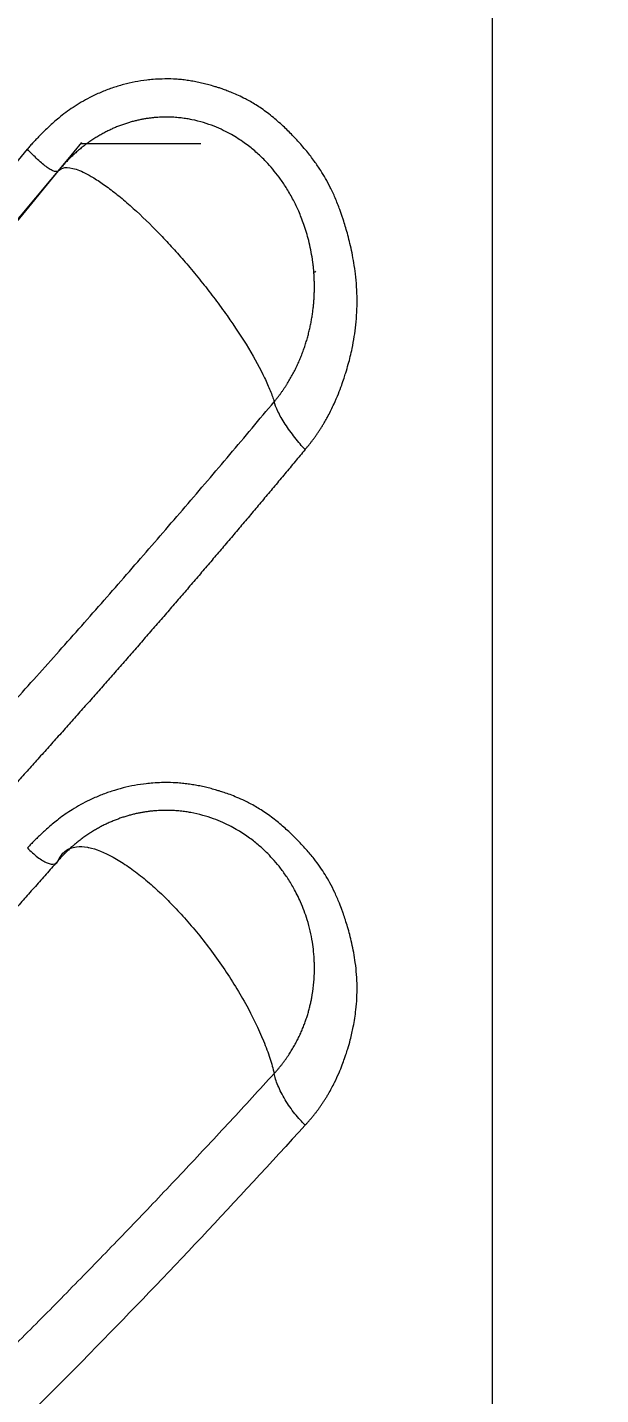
# Model space of a CAD drawing. Extents: x 19821 to 22981, y -91 to 2224.
# Drawn here: x 20847.77 to 20850.64, y 1958.71 to 1965.55 of the extents above; entities that cross this region are included whole.
import ezdxf

# ---------------------------------------------------------------- set-up
doc = ezdxf.new("R2010")
doc.units = 0
doc.header["$LTSCALE"] = 10
doc.header["$MEASUREMENT"] = 0
doc.header["$PDMODE"] = 3
doc.header["$PDSIZE"] = -10
doc.layers.get('0').update_dxf_attribs({"linetype": 'CONTINUOUS'})
doc.layers.get('DEFPOINTS').update_dxf_attribs({"linetype": 'CONTINUOUS'})
doc.layers.add('1', color=7, linetype='CONTINUOUS')
doc.styles.add('Daelim Dimension', font='NanumGothic.ttf')
doc.dimstyles.new('DEFAULT', dxfattribs={"dimscale": 2, "dimtxt": 2, "dimasz": 2, "dimexe": 0, "dimexo": 2, "dimgap": 1, "dimtad": 1, "dimdec": 1, "dimzin": 9, "dimdsep": 46, "dimtxsty": 'Daelim Dimension', "dimcen": 0.5, "dimclrd": 5, "dimclre": 5, "dimclrt": 256, "dimadec": 1, "dimazin": 0, "dimtfac": 1, "dimtdec": 1, "dimtix": 1, "dimtmove": 0, "dimatfit": 3, "dimfxl": 1, "dimtolj": 1, "dimtzin": 1, "dimlwd": 9, "dimlwe": 9, "dimarcsym": 0})

# ---------------------------------------------------------------- blocks, each defined once
blk = doc.blocks.new('*D25')
at = {"color": 5, "lineweight": 9, "ltscale": 0.5, "transparency": 16777216}
for p, q in [((20801.841, 2058.1708), (21052.1877, 2058.1708)), ((21050.1877, 1508.729), (21050.1877, 2050.1708)), ((20694.341, 1500.729), (21052.1877, 1500.729))]:
    blk.add_line(p, q, dxfattribs=at)
at = {"color": 5, "ltscale": 0.5, "transparency": 16777216}
for points in [[(21048.8544, 2050.1708), (21051.5211, 2050.1708), (21050.1877, 2058.1708)], [(21048.8544, 1508.729), (21051.5211, 1508.729), (21050.1877, 1500.729)]]:
    blk.add_solid(points, dxfattribs=at)
at = {"layer": 'DEFPOINTS', "color": 0, "ltscale": 0.5, "transparency": 16777216}
for p in [(20797.841, 2058.1708), (21050.1877, 2058.1708), (20690.341, 1500.729)]:
    blk.add_point(p, dxfattribs=at)
at = {"color": 7, "ltscale": 0.5, "transparency": 16777216, "insert": (21037.4152, 1779.4499), "char_height": 20, "attachment_point": 5, "rotation": 90, "style": 'Daelim Dimension'}
blk.add_mtext('\\A1;557', dxfattribs=at)
blk = doc.blocks.new('*D26')
at = {"color": 5, "lineweight": 9, "ltscale": 0.5, "transparency": 16777216}
for p, q in [((20801.841, 2058.1708), (20957.7165, 2058.1708)), ((20955.7165, 2050.1708), (20955.7165, 1636.2213)), ((20694.3411, 1628.2213), (20957.7165, 1628.2213))]:
    blk.add_line(p, q, dxfattribs=at)
at = {"color": 5, "ltscale": 0.5, "transparency": 16777216}
for points in [[(20954.3832, 2050.1708), (20957.0499, 2050.1708), (20955.7165, 2058.1708)], [(20954.3832, 1636.2213), (20957.0499, 1636.2213), (20955.7165, 1628.2213)]]:
    blk.add_solid(points, dxfattribs=at)
at = {"layer": 'DEFPOINTS', "color": 0, "ltscale": 0.5, "transparency": 16777216}
for p in [(20797.841, 2058.1708), (20690.3411, 1628.2213), (20955.7165, 1628.2213)]:
    blk.add_point(p, dxfattribs=at)
at = {"color": 7, "ltscale": 0.5, "transparency": 16777216, "insert": (20942.8152, 1843.196), "char_height": 20, "attachment_point": 5, "rotation": 90, "style": 'Daelim Dimension'}
blk.add_mtext('\\A1;430', dxfattribs=at)

msp = doc.modelspace()

# ---------------------------------------------------------------- linework, layer by layer
at = {"layer": '1', "color": 7, "linetype": 'Continuous', "lineweight": 18}
msp.add_line((20848.0382, 1964.9708), (20848.641, 1964.9708), dxfattribs=at)
at = {"layer": '1', "color": 7, "linetype": 'Continuous', "lineweight": 13}
msp.add_rational_spline([(20850.0975, 1965.8082), (20850.0975, 1956.1146), (20850.0975, 1949.9727), (20850.0975, 1949.9708)], [1, 0.859523064796, 0.859501768787, 0.999936111975], degree=3, dxfattribs=at)
at = {"layer": '1', "color": 7, "linetype": 'Continuous', "lineweight": 18}
for points, knots in [([(20849.1622, 1963.4403), (20849.1651, 1963.4436), (20849.1711, 1963.4505), (20849.1799, 1963.4611), (20849.1888, 1963.4722), (20849.1977, 1963.4838), (20849.2067, 1963.4958), (20849.2157, 1963.5083), (20849.2247, 1963.5213), (20849.2337, 1963.5348), (20849.2427, 1963.5488), (20849.2516, 1963.5633), (20849.2605, 1963.5783), (20849.2693, 1963.5939), (20849.2854, 1963.6235), (20849.3059, 1963.665), (20849.3279, 1963.7161), (20849.3443, 1963.7592), (20849.3562, 1963.794), (20849.3672, 1963.8286), (20849.3819, 1963.878), (20849.4011, 1963.9579), (20849.4149, 1964.045), (20849.4213, 1964.1266), (20849.4227, 1964.1901), (20849.4205, 1964.2542), (20849.4148, 1964.3155), (20849.4067, 1964.3722), (20849.3974, 1964.4228), (20849.3872, 1964.469), (20849.3766, 1964.5107), (20849.366, 1964.5482), (20849.3569, 1964.5778), (20849.3472, 1964.6079), (20849.3336, 1964.6467), (20849.3137, 1964.6971), (20849.2897, 1964.7491), (20849.2653, 1964.7949), (20849.239, 1964.8382), (20849.2078, 1964.8836), (20849.1757, 1964.9251), (20849.1409, 1964.9662), (20849.1042, 1965.0067), (20849.0573, 1965.0536), (20849.0129, 1965.0931), (20848.9743, 1965.1238), (20848.9451, 1965.1448), (20848.9169, 1965.1634), (20848.8897, 1965.1796), (20848.8606, 1965.1953), (20848.8302, 1965.21), (20848.7994, 1965.2236), (20848.7722, 1965.2343), (20848.7489, 1965.2428), (20848.7296, 1965.2493), (20848.7143, 1965.2541), (20848.696, 1965.2597), (20848.6732, 1965.2661), (20848.6445, 1965.2732), (20848.6156, 1965.2792), (20848.5866, 1965.2843), (20848.5575, 1965.2883), (20848.53, 1965.2913), (20848.493, 1965.2934), (20848.4507, 1965.2937), (20848.406, 1965.2913), (20848.3609, 1965.2868), (20848.3111, 1965.2791), (20848.2529, 1965.2658), (20848.1954, 1965.2482), (20848.1391, 1965.2264), (20848.0733, 1965.1956), (20848.0021, 1965.1539), (20847.9434, 1965.1101), (20847.9042, 1965.0765), (20847.8804, 1965.055), (20847.8585, 1965.0342), (20847.8383, 1965.014), (20847.8197, 1964.9948), (20847.8026, 1964.9765), (20847.787, 1964.9593), (20847.7771, 1964.9482), (20847.7723, 1964.9429)], [0, 0, 0, 0, 0.004196, 0.008522, 0.012978, 0.017566, 0.022285, 0.027135, 0.032119, 0.037236, 0.042486, 0.047869, 0.053387, 0.059039, 0.064826, 0.085387, 0.103049, 0.117746, 0.129428, 0.138061, 0.15248, 0.178567, 0.21651, 0.236498, 0.256691, 0.277053, 0.29755, 0.315177, 0.331444, 0.346359, 0.359933, 0.372181, 0.383117, 0.389128, 0.402054, 0.421811, 0.440026, 0.455709, 0.470238, 0.487256, 0.506967, 0.518872, 0.537059, 0.557447, 0.579966, 0.591631, 0.602596, 0.612874, 0.622478, 0.631418, 0.642987, 0.653169, 0.66199, 0.669472, 0.67563, 0.680475, 0.684017, 0.692951, 0.701856, 0.710736, 0.719594, 0.728435, 0.737262, 0.744603, 0.761859, 0.77536, 0.78493, 0.802815, 0.820788, 0.838877, 0.857111, 0.875511, 0.904838, 0.932147, 0.942455, 0.952258, 0.961548, 0.970316, 0.978552, 0.98625, 0.993401, 1, 1, 1, 1]), ([(20849.143, 1964.6007), (20849.1389, 1964.6111), (20849.1267, 1964.6403), (20849.1037, 1964.6884), (20849.0733, 1964.7419), (20849.0409, 1964.7905), (20849.0088, 1964.8325), (20848.9737, 1964.8729), (20848.9333, 1964.9135), (20848.8842, 1964.9556), (20848.8367, 1964.9895), (20848.7919, 1965.0165), (20848.7517, 1965.0375), (20848.7055, 1965.0577), (20848.6531, 1965.0761), (20848.6112, 1965.0866), (20848.5828, 1965.0921), (20848.5697, 1965.0943), (20848.5562, 1965.0964), (20848.5423, 1965.0982), (20848.528, 1965.0997), (20848.5132, 1965.101), (20848.498, 1965.1019), (20848.4825, 1965.1025), (20848.4665, 1965.1026), (20848.4501, 1965.1024), (20848.4333, 1965.1018), (20848.4162, 1965.1007), (20848.3987, 1965.099), (20848.3809, 1965.0969), (20848.3627, 1965.0942), (20848.3443, 1965.0909), (20848.3256, 1965.087), (20848.3066, 1965.0824), (20848.2874, 1965.0772), (20848.268, 1965.0713), (20848.2485, 1965.0647), (20848.2288, 1965.0573), (20848.209, 1965.0492), (20848.1892, 1965.0403), (20848.1693, 1965.0307), (20848.1494, 1965.0202), (20848.1296, 1965.009), (20848.1099, 1964.9969), (20848.0903, 1964.984), (20848.0709, 1964.9704), (20848.0516, 1964.9559), (20848.0327, 1964.9407), (20848.014, 1964.9246), (20847.9957, 1964.9078), (20847.9778, 1964.8903), (20847.9603, 1964.872), (20847.9431, 1964.853), (20847.9322, 1964.8399), (20847.9267, 1964.8334)], [0, 0, 0, 0, 0.022801, 0.064113, 0.10799, 0.146618, 0.181319, 0.214019, 0.253479, 0.295246, 0.342015, 0.368524, 0.398161, 0.431046, 0.467249, 0.506815, 0.515171, 0.523778, 0.532637, 0.541749, 0.551113, 0.560732, 0.570604, 0.580732, 0.591114, 0.601752, 0.612646, 0.623796, 0.635203, 0.646867, 0.658787, 0.670964, 0.683399, 0.69609, 0.709038, 0.722242, 0.735699, 0.749409, 0.76337, 0.777579, 0.792036, 0.806736, 0.821676, 0.83685, 0.852253, 0.86788, 0.883726, 0.899783, 0.91604, 0.932489, 0.949119, 0.965922, 0.982887, 1, 1, 1, 1]), ([(20848.0429, 1964.9757), (20846.4087, 1962.9938), (20843.8679, 1960.2708), (20841.2079, 1957.9835), (20840.2879, 1957.252)], [0, 0, 0, 0, 0.656528, 1, 1, 1, 1]), ([(20829.8628, 1950.9756), (20830.1112, 1951.0654), (20830.847, 1951.3463), (20832.1396, 1951.914), (20833.8172, 1952.7773), (20835.6918, 1953.8918), (20837.6777, 1955.2424), (20839.6262, 1956.7367), (20841.4094, 1958.2507), (20842.9949, 1959.718), (20844.4036, 1961.1234), (20845.6605, 1962.4654), (20846.7693, 1963.7258), (20847.4552, 1964.5507), (20847.7723, 1964.9429)], [0, 0, 0, 0, 0.042363, 0.124978, 0.217141, 0.321093, 0.433918, 0.54311, 0.641252, 0.728481, 0.807333, 0.878724, 0.94335, 1, 1, 1, 1]), ([(20847.9267, 1964.8334), (20847.6087, 1964.4449), (20846.9212, 1963.628), (20845.8099, 1962.3815), (20844.5506, 1961.056), (20843.1396, 1959.6702), (20841.5522, 1958.2254), (20839.7676, 1956.7374), (20837.8182, 1955.2721), (20835.8329, 1953.95), (20833.9597, 1952.862), (20832.284, 1952.0226), (20830.9508, 1951.4549), (20830.1746, 1951.1716), (20829.8852, 1951.0729)], [0, 0, 0, 0, 0.056247, 0.120414, 0.191296, 0.269587, 0.356194, 0.453638, 0.562053, 0.674074, 0.777286, 0.868793, 0.95082, 1, 1, 1, 1]), ([(20849.1622, 1963.4403), (20849.1454, 1963.42), (20849.1118, 1963.3796), (20849.0613, 1963.319), (20849.0106, 1963.2583), (20848.9597, 1963.1977), (20848.9087, 1963.137), (20848.8574, 1963.0764), (20848.8061, 1963.0157), (20848.7545, 1962.955), (20848.7028, 1962.8943), (20848.6509, 1962.8336), (20848.5989, 1962.7729), (20848.5467, 1962.7122), (20848.4943, 1962.6514), (20848.4417, 1962.5907), (20848.389, 1962.53), (20848.3361, 1962.4693), (20848.283, 1962.4085), (20848.2298, 1962.3478), (20848.1764, 1962.2871), (20848.1229, 1962.2263), (20848.0691, 1962.1656), (20848.0152, 1962.1049), (20847.9612, 1962.0442), (20847.9069, 1961.9834), (20847.8525, 1961.9227), (20847.798, 1961.862), (20847.7432, 1961.8014), (20847.6883, 1961.7407), (20847.6333, 1961.68), (20847.578, 1961.6193), (20847.5226, 1961.5587), (20847.467, 1961.4981), (20847.4113, 1961.4375), (20847.3554, 1961.3769), (20847.2993, 1961.3163), (20847.243, 1961.2557), (20847.1866, 1961.1952), (20847.13, 1961.1346), (20847.0733, 1961.0741), (20847.0164, 1961.0137), (20846.9593, 1960.9532), (20846.902, 1960.8928), (20846.8446, 1960.8324), (20846.787, 1960.772), (20846.7293, 1960.7116), (20846.4928, 1960.4654), (20846.067, 1960.0304), (20845.4394, 1959.4112), (20844.781, 1958.7846), (20844.1324, 1958.1905), (20843.4914, 1957.6245), (20842.8557, 1957.0826), (20842.1815, 1956.5293), (20841.5459, 1956.0286), (20840.9307, 1955.5622), (20840.3173, 1955.1132), (20839.6092, 1954.6163), (20838.9568, 1954.181), (20838.4031, 1953.8275), (20837.9907, 1953.5721), (20837.611, 1953.3439), (20837.2641, 1953.1413), (20836.95, 1952.9626), (20836.6687, 1952.8066), (20836.4203, 1952.6718), (20836.1269, 1952.5157), (20835.7825, 1952.3374), (20835.3807, 1952.1372), (20834.9925, 1951.9511), (20834.618, 1951.7784), (20834.2572, 1951.6185), (20833.9101, 1951.4708), (20833.4529, 1951.2839), (20832.8916, 1951.0691), (20832.2332, 1950.8404), (20831.6051, 1950.6442), (20831.1552, 1950.5193), (20830.872, 1950.4467), (20830.7449, 1950.4151), (20830.6188, 1950.3847), (20830.4937, 1950.3555), (20830.3694, 1950.3274), (20830.2461, 1950.3005), (20830.1237, 1950.2748), (20830.0023, 1950.2501), (20829.8818, 1950.2267), (20829.7622, 1950.2043), (20829.6435, 1950.183), (20829.5258, 1950.1628), (20829.409, 1950.1438), (20829.2932, 1950.1257), (20829.1782, 1950.1088), (20829.0643, 1950.0928), (20828.9512, 1950.0779), (20828.8391, 1950.0641), (20828.7279, 1950.0512), (20828.6176, 1950.0393), (20828.5446, 1950.0322), (20828.5081, 1950.0286)], [0, 0, 0, 0, 0.002612, 0.00523, 0.007854, 0.010483, 0.013118, 0.015759, 0.018405, 0.021057, 0.023715, 0.026378, 0.029047, 0.031721, 0.034401, 0.037087, 0.039779, 0.042476, 0.045179, 0.047887, 0.050601, 0.053321, 0.056047, 0.058778, 0.061515, 0.064257, 0.067005, 0.069759, 0.072519, 0.075284, 0.078055, 0.080832, 0.083614, 0.086402, 0.089196, 0.091996, 0.094801, 0.097612, 0.100428, 0.103251, 0.106079, 0.108912, 0.111752, 0.114597, 0.117448, 0.120304, 0.123167, 0.126035, 0.155428, 0.186093, 0.21803, 0.25124, 0.279844, 0.310159, 0.342186, 0.375926, 0.400402, 0.429294, 0.462604, 0.50033, 0.52125, 0.540633, 0.558482, 0.574794, 0.589571, 0.602813, 0.614518, 0.624688, 0.644311, 0.663324, 0.681727, 0.69952, 0.716704, 0.733277, 0.749241, 0.782363, 0.814237, 0.844864, 0.874244, 0.88057, 0.886861, 0.893119, 0.899343, 0.905533, 0.911689, 0.917812, 0.923901, 0.929956, 0.935978, 0.941966, 0.94792, 0.953841, 0.959728, 0.965582, 0.971402, 0.977188, 0.982941, 0.988661, 0.994347, 1, 1, 1, 1]), ([(20849.1623, 1960.0617), (20849.1653, 1960.0649), (20849.1714, 1960.0713), (20849.1805, 1960.0813), (20849.1895, 1960.0917), (20849.1986, 1960.1024), (20849.2077, 1960.1136), (20849.2168, 1960.1252), (20849.2259, 1960.1372), (20849.2349, 1960.1496), (20849.2439, 1960.1624), (20849.2528, 1960.1757), (20849.2616, 1960.1894), (20849.2703, 1960.2035), (20849.287, 1960.2317), (20849.3083, 1960.2715), (20849.3308, 1960.3203), (20849.3471, 1960.3604), (20849.3583, 1960.391), (20849.3672, 1960.4174), (20849.3773, 1960.4486), (20849.3905, 1960.4946), (20849.4054, 1960.5597), (20849.4161, 1960.6292), (20849.4216, 1960.6966), (20849.4227, 1960.7554), (20849.4202, 1960.8147), (20849.4142, 1960.8713), (20849.4058, 1960.9237), (20849.3963, 1960.9705), (20849.386, 1961.0131), (20849.3752, 1961.0516), (20849.3645, 1961.0862), (20849.3552, 1961.1136), (20849.3453, 1961.1415), (20849.3317, 1961.1773), (20849.3116, 1961.2237), (20849.2876, 1961.2716), (20849.2631, 1961.3138), (20849.2368, 1961.3538), (20849.2055, 1961.3958), (20849.1733, 1961.4342), (20849.1385, 1961.4722), (20849.1018, 1961.5096), (20849.0548, 1961.5531), (20849.0103, 1961.5897), (20848.9716, 1961.6181), (20848.9424, 1961.6376), (20848.9141, 1961.6548), (20848.8869, 1961.6699), (20848.8561, 1961.6852), (20848.8229, 1961.7), (20848.7885, 1961.7137), (20848.7589, 1961.7242), (20848.7343, 1961.7321), (20848.7149, 1961.7378), (20848.6943, 1961.7436), (20848.6706, 1961.7498), (20848.642, 1961.7563), (20848.6131, 1961.7618), (20848.5842, 1961.7664), (20848.5551, 1961.7701), (20848.528, 1961.7727), (20848.491, 1961.7746), (20848.4491, 1961.7748), (20848.404, 1961.7724), (20848.359, 1961.7682), (20848.3089, 1961.7609), (20848.251, 1961.7484), (20848.1939, 1961.7319), (20848.1378, 1961.7116), (20848.071, 1961.6822), (20848.0001, 1961.6431), (20847.9416, 1961.6022), (20847.9036, 1961.5719), (20847.8799, 1961.552), (20847.8581, 1961.5326), (20847.8379, 1961.5139), (20847.8194, 1961.496), (20847.8024, 1961.4791), (20847.7868, 1961.4631), (20847.777, 1961.4529), (20847.7723, 1961.4479)], [0, 0, 0, 0, 0.004321, 0.008757, 0.013308, 0.017975, 0.022759, 0.027659, 0.032676, 0.03781, 0.043062, 0.048432, 0.05392, 0.059526, 0.06525, 0.087107, 0.105484, 0.120297, 0.131488, 0.139018, 0.148952, 0.165372, 0.18836, 0.217989, 0.238055, 0.258307, 0.278711, 0.299231, 0.31685, 0.3331, 0.347991, 0.361535, 0.373745, 0.384638, 0.390762, 0.403644, 0.423197, 0.441358, 0.456969, 0.471445, 0.488406, 0.508039, 0.519936, 0.538006, 0.558366, 0.580944, 0.592541, 0.603471, 0.613747, 0.62338, 0.632381, 0.645485, 0.656801, 0.666364, 0.674204, 0.680339, 0.684784, 0.693695, 0.702578, 0.711437, 0.720276, 0.729098, 0.737908, 0.744908, 0.762554, 0.775601, 0.785638, 0.803442, 0.821334, 0.839343, 0.857494, 0.87581, 0.90648, 0.932347, 0.942641, 0.952426, 0.961696, 0.97044, 0.97865, 0.986318, 0.993437, 1, 1, 1, 1]), ([(20849.2085, 1960.871), (20849.2084, 1960.873), (20849.2078, 1960.8924), (20849.2053, 1960.9277), (20849.1961, 1960.9983), (20849.1766, 1961.0823), (20849.1429, 1961.1726), (20849.1078, 1961.2431), (20849.0736, 1961.2992), (20849.0409, 1961.3448), (20849.0084, 1961.3842), (20848.9731, 1961.422), (20848.9325, 1961.46), (20848.8832, 1961.4993), (20848.8354, 1961.5308), (20848.7902, 1961.5561), (20848.7494, 1961.5759), (20848.7026, 1961.5949), (20848.6492, 1961.6119), (20848.6068, 1961.6216), (20848.578, 1961.6266), (20848.5649, 1961.6286), (20848.5514, 1961.6304), (20848.5375, 1961.632), (20848.5232, 1961.6333), (20848.5085, 1961.6344), (20848.4934, 1961.6352), (20848.4779, 1961.6356), (20848.4619, 1961.6357), (20848.4456, 1961.6354), (20848.4289, 1961.6347), (20848.4119, 1961.6335), (20848.3945, 1961.6319), (20848.3768, 1961.6298), (20848.3588, 1961.6272), (20848.3404, 1961.6241), (20848.3219, 1961.6203), (20848.303, 1961.616), (20848.284, 1961.6111), (20848.2648, 1961.6055), (20848.2454, 1961.5993), (20848.2259, 1961.5924), (20848.2063, 1961.5848), (20848.1866, 1961.5765), (20848.1669, 1961.5674), (20848.1472, 1961.5577), (20848.1276, 1961.5472), (20848.1081, 1961.536), (20848.0887, 1961.524), (20848.0695, 1961.5114), (20848.0504, 1961.4979), (20848.0317, 1961.4838), (20848.0132, 1961.469), (20847.9951, 1961.4534), (20847.9773, 1961.4372), (20847.9599, 1961.4203), (20847.943, 1961.4028), (20847.9322, 1961.3907), (20847.9267, 1961.3846)], [0, 0, 0, 0, 0.003671, 0.035283, 0.064346, 0.132622, 0.18931, 0.235129, 0.271362, 0.303212, 0.331785, 0.358721, 0.390993, 0.425203, 0.463545, 0.485391, 0.509865, 0.537067, 0.567058, 0.599876, 0.60669, 0.613707, 0.620926, 0.628348, 0.635974, 0.643803, 0.651837, 0.660076, 0.66852, 0.677169, 0.686024, 0.695085, 0.704352, 0.713826, 0.723506, 0.733392, 0.743486, 0.753785, 0.764291, 0.775002, 0.785918, 0.797036, 0.808355, 0.819874, 0.831592, 0.843505, 0.85561, 0.867904, 0.880381, 0.893039, 0.905871, 0.918873, 0.932036, 0.945353, 0.958815, 0.972417, 0.986149, 1, 1, 1, 1]), ([(20847.9267, 1961.3846), (20847.9348, 1961.4036), (20847.9579, 1961.4355), (20848.0097, 1961.4563), (20848.0532, 1961.4544), (20848.0734, 1961.4508)], [0, 0, 0, 0, 0.360601, 0.726933, 1, 1, 1, 1]), ([(20847.9267, 1961.3846), (20847.9088, 1961.3644), (20847.8731, 1961.3239), (20847.8191, 1961.263), (20847.7648, 1961.202), (20847.7102, 1961.1408), (20847.6551, 1961.0794), (20847.5997, 1961.0179), (20847.544, 1960.9562), (20847.4878, 1960.8943), (20847.4313, 1960.8322), (20847.3744, 1960.77), (20847.3172, 1960.7076), (20847.2596, 1960.6451), (20847.2015, 1960.5824), (20847.1432, 1960.5195), (20847.0844, 1960.4566), (20847.0253, 1960.3934), (20846.9658, 1960.3301), (20846.9059, 1960.2667), (20846.8456, 1960.2032), (20846.785, 1960.1395), (20846.724, 1960.0757), (20846.6626, 1960.0117), (20846.6008, 1959.9476), (20846.5387, 1959.8834), (20846.4762, 1959.8191), (20846.4133, 1959.7547), (20846.35, 1959.6901), (20846.2863, 1959.6255), (20846.2222, 1959.5607), (20846.1578, 1959.4959), (20846.093, 1959.4309), (20846.0278, 1959.3658), (20845.9622, 1959.3007), (20845.8963, 1959.2354), (20845.8299, 1959.1701), (20845.7632, 1959.1047), (20845.6961, 1959.0392), (20845.6286, 1958.9736), (20845.5607, 1958.9079), (20845.4924, 1958.8422), (20845.4238, 1958.7764), (20845.3547, 1958.7106), (20845.2853, 1958.6447), (20845.2155, 1958.5787), (20845.1453, 1958.5126), (20845.0747, 1958.4466), (20845.0038, 1958.3804), (20844.9324, 1958.3142), (20844.8607, 1958.248), (20844.7886, 1958.1818), (20844.716, 1958.1155), (20844.6432, 1958.0492), (20844.5699, 1957.9828), (20844.4962, 1957.9164), (20844.4222, 1957.85), (20844.3477, 1957.7836), (20844.2729, 1957.7172), (20844.1977, 1957.6507), (20844.1221, 1957.5843), (20844.0461, 1957.5178), (20843.9698, 1957.4514), (20843.893, 1957.385), (20843.8159, 1957.3185), (20843.7384, 1957.2521), (20843.6605, 1957.1857), (20843.4689, 1957.0232), (20843.0847, 1956.7028), (20842.4268, 1956.1735), (20841.5268, 1955.4868), (20840.3815, 1954.6734), (20839.3411, 1954.0006), (20838.4169, 1953.4475), (20837.7057, 1953.0455), (20837.1872, 1952.7718), (20836.9355, 1952.6435)], [0, 0, 0, 0, 0.005226, 0.01048, 0.015764, 0.021077, 0.026419, 0.03179, 0.03719, 0.042619, 0.048077, 0.053564, 0.059081, 0.064626, 0.070201, 0.075804, 0.081437, 0.087099, 0.09279, 0.09851, 0.104259, 0.110038, 0.115845, 0.121682, 0.127548, 0.133442, 0.139367, 0.14532, 0.151302, 0.157314, 0.163354, 0.169424, 0.175523, 0.181652, 0.187809, 0.193996, 0.200212, 0.206457, 0.212731, 0.219034, 0.225367, 0.231729, 0.23812, 0.24454, 0.25099, 0.257469, 0.263977, 0.270514, 0.277081, 0.283677, 0.290302, 0.296956, 0.30364, 0.310352, 0.317094, 0.323866, 0.330666, 0.337496, 0.344355, 0.351244, 0.358161, 0.365108, 0.372084, 0.37909, 0.386124, 0.393188, 0.400281, 0.407404, 0.445463, 0.504891, 0.58567, 0.687803, 0.811326, 0.862462, 0.933197, 1, 1, 1, 1]), ([(20849.1623, 1960.0617), (20848.8182, 1959.6821), (20848.0715, 1958.8899), (20846.8591, 1957.7068), (20845.477, 1956.4795), (20843.9149, 1955.2326), (20842.1431, 1953.9851), (20840.2408, 1952.8369), (20838.3479, 1951.885), (20836.6025, 1951.1695), (20835.0353, 1950.6603), (20833.628, 1950.315), (20832.3776, 1950.1023), (20831.5987, 1950.0251), (20831.2356, 1950.0018)], [0, 0, 0, 0, 0.061291, 0.131666, 0.209845, 0.296538, 0.393852, 0.503813, 0.609528, 0.704265, 0.790345, 0.868007, 0.938059, 1, 1, 1, 1])]:
    msp.add_open_spline(points, degree=3, knots=knots, dxfattribs=at)
at = {"layer": '1', "color": 7, "linetype": 'Continuous', "lineweight": 13}
for points, knots in [([(20847.9267, 1964.8334), (20847.9233, 1964.8294), (20847.917, 1964.8284), (20847.9031, 1964.8326), (20847.8977, 1964.8349), (20847.8856, 1964.8415), (20847.8789, 1964.8457), (20847.8644, 1964.856), (20847.8567, 1964.862), (20847.8405, 1964.8755), (20847.8321, 1964.8829), (20847.815, 1964.8988), (20847.8063, 1964.9073), (20847.7891, 1964.9248), (20847.7806, 1964.9338), (20847.7723, 1964.9429)], [0, 0, 0, 0, 0.25, 0.25, 0.375, 0.375, 0.5, 0.5, 0.625, 0.625, 0.75, 0.75, 0.875, 0.875, 1, 1, 1, 1]), ([(20847.9267, 1964.8334), (20847.9346, 1964.8424), (20847.9573, 1964.854), (20848.0129, 1964.8464), (20848.0797, 1964.8151), (20848.1279, 1964.7842), (20848.1469, 1964.7711)], [0, 0, 0, 0, 0.268599, 0.549112, 0.829625, 1, 1, 1, 1]), ([(20848.1469, 1964.7711), (20848.1662, 1964.7578), (20848.1863, 1964.7429), (20848.2274, 1964.7106), (20848.2486, 1964.6931), (20848.3126, 1964.6376), (20848.3563, 1964.5966), (20848.4097, 1964.5431), (20848.4203, 1964.5323), (20848.4413, 1964.5106), (20848.4517, 1964.4997), (20848.4826, 1964.4668), (20848.5029, 1964.4447), (20848.5336, 1964.4102), (20848.5439, 1964.3984), (20848.5647, 1964.3745), (20848.5752, 1964.3622), (20848.6068, 1964.3248), (20848.6279, 1964.2991), (20848.6699, 1964.2465), (20848.6908, 1964.2195), (20848.7319, 1964.165), (20848.752, 1964.1373), (20848.8105, 1964.0544), (20848.8469, 1963.9991), (20848.9105, 1963.8936), (20848.9378, 1963.8436), (20848.9702, 1963.7759), (20848.9796, 1963.7546), (20848.9956, 1963.7146), (20849.0022, 1963.6961), (20849.0074, 1963.679)], [0, 0, 0, 0, 0.0625, 0.0625, 0.125, 0.125, 0.25, 0.25, 0.28125, 0.28125, 0.3125, 0.3125, 0.375, 0.375, 0.40625, 0.40625, 0.4375, 0.4375, 0.5, 0.5, 0.5625, 0.5625, 0.625, 0.625, 0.75, 0.75, 0.875, 0.875, 0.9375, 0.9375, 1, 1, 1, 1]), ([(20849.0074, 1963.679), (20849.0103, 1963.6824), (20849.016, 1963.6894), (20849.0244, 1963.7), (20849.0326, 1963.7107), (20849.0406, 1963.7215), (20849.0484, 1963.7325), (20849.0561, 1963.7436), (20849.0635, 1963.7548), (20849.0708, 1963.7661), (20849.0779, 1963.7775), (20849.0848, 1963.7891), (20849.0915, 1963.8007), (20849.098, 1963.8123), (20849.1043, 1963.8241), (20849.1104, 1963.8359), (20849.1163, 1963.8478), (20849.122, 1963.8597), (20849.1275, 1963.8716), (20849.1328, 1963.8836), (20849.1379, 1963.8956), (20849.1428, 1963.9077), (20849.1475, 1963.9197), (20849.152, 1963.9318), (20849.1564, 1963.9439), (20849.1605, 1963.956), (20849.1644, 1963.968), (20849.1682, 1963.98), (20849.1718, 1963.992), (20849.1751, 1964.004), (20849.1783, 1964.016), (20849.1813, 1964.0279), (20849.1842, 1964.0397), (20849.1869, 1964.0515), (20849.1893, 1964.0632), (20849.1917, 1964.0749), (20849.1938, 1964.0865), (20849.1958, 1964.0981), (20849.1976, 1964.1095), (20849.1993, 1964.1209), (20849.2009, 1964.1321), (20849.2022, 1964.1433), (20849.2035, 1964.1544), (20849.2046, 1964.1654), (20849.2055, 1964.1763), (20849.2063, 1964.187), (20849.207, 1964.1977), (20849.2076, 1964.2083), (20849.2081, 1964.2187), (20849.2084, 1964.229), (20849.2086, 1964.2392), (20849.2087, 1964.2493), (20849.2087, 1964.2592), (20849.2086, 1964.269), (20849.2084, 1964.2787), (20849.2081, 1964.2883), (20849.2077, 1964.2977), (20849.2073, 1964.307), (20849.2067, 1964.3162), (20849.2061, 1964.3252), (20849.2054, 1964.3341), (20849.2046, 1964.3428), (20849.2038, 1964.3514), (20849.2029, 1964.3599), (20849.2019, 1964.3682), (20849.2009, 1964.3764), (20849.1998, 1964.3845), (20849.1946, 1964.4209), (20849.1825, 1964.4817), (20849.1618, 1964.5509), (20849.1477, 1964.5888), (20849.143, 1964.6007)], [0, 0, 0, 0, 0.013642, 0.027303, 0.040978, 0.054664, 0.068357, 0.082054, 0.095749, 0.109441, 0.123126, 0.1368, 0.150461, 0.164102, 0.177719, 0.19131, 0.204868, 0.218391, 0.231874, 0.245314, 0.258708, 0.272051, 0.285341, 0.298574, 0.311744, 0.324849, 0.337884, 0.350845, 0.36373, 0.376536, 0.389258, 0.401894, 0.414442, 0.426897, 0.439258, 0.451521, 0.463683, 0.475741, 0.487693, 0.499536, 0.511268, 0.522886, 0.534388, 0.545772, 0.557037, 0.56818, 0.579201, 0.590096, 0.600865, 0.611506, 0.622019, 0.6324, 0.64265, 0.652767, 0.66275, 0.672599, 0.682312, 0.691889, 0.701329, 0.710631, 0.719796, 0.728822, 0.737709, 0.746458, 0.755067, 0.763537, 0.771867, 0.780057, 0.876725, 0.96129, 1, 1, 1, 1]), ([(20828.3542, 1950.249), (20828.3725, 1950.251), (20828.4105, 1950.255), (20828.4696, 1950.2617), (20828.5328, 1950.269), (20828.6002, 1950.2772), (20828.6719, 1950.2862), (20828.7477, 1950.2962), (20828.8277, 1950.3072), (20828.912, 1950.3192), (20829.0005, 1950.3323), (20829.0933, 1950.3467), (20829.1904, 1950.3623), (20829.2919, 1950.3793), (20829.3976, 1950.3978), (20829.5077, 1950.4178), (20829.6222, 1950.4395), (20829.7411, 1950.4628), (20829.8644, 1950.488), (20829.9922, 1950.5151), (20830.1244, 1950.5442), (20830.2611, 1950.5754), (20830.4023, 1950.6089), (20830.548, 1950.6447), (20830.6983, 1950.6829), (20831.1075, 1950.7907), (20831.7144, 1950.9693), (20832.4571, 1951.2219), (20833.0074, 1951.4275), (20833.5728, 1951.6518), (20834.2146, 1951.9246), (20834.9952, 1952.2861), (20835.7629, 1952.6697), (20836.5169, 1953.0731), (20837.2566, 1953.494), (20837.9812, 1953.9305), (20838.9001, 1954.5134), (20840.0188, 1955.2737), (20840.9981, 1955.9984), (20841.6734, 1956.5232), (20842.0847, 1956.8496), (20842.6093, 1957.2773), (20843.2462, 1957.8144), (20843.9586, 1958.4391), (20844.6842, 1959.1027), (20845.3619, 1959.7478), (20845.9671, 1960.3449), (20846.3836, 1960.7694), (20846.6372, 1961.0325), (20846.7518, 1961.1523), (20846.8664, 1961.2728), (20846.9807, 1961.3939), (20847.0949, 1961.5155), (20847.209, 1961.6378), (20847.3228, 1961.7608), (20847.4365, 1961.8843), (20847.55, 1962.0085), (20847.6633, 1962.1332), (20847.7764, 1962.2586), (20847.8893, 1962.3847), (20848.002, 1962.5113), (20848.1146, 1962.6386), (20848.2269, 1962.7664), (20848.339, 1962.8949), (20848.4509, 1963.0241), (20848.5626, 1963.1538), (20848.6741, 1963.2842), (20848.7854, 1963.4152), (20848.8965, 1963.5468), (20848.9703, 1963.635), (20849.0073, 1963.6791)], [0, 0, 0, 0, 0.002841, 0.005893, 0.009155, 0.012626, 0.016307, 0.020198, 0.024299, 0.028609, 0.033129, 0.037858, 0.042796, 0.047943, 0.0533, 0.058866, 0.06464, 0.070624, 0.076816, 0.083217, 0.089827, 0.096646, 0.103673, 0.110909, 0.118353, 0.126006, 0.171579, 0.207626, 0.234162, 0.251197, 0.28908, 0.326187, 0.362526, 0.398104, 0.432924, 0.466992, 0.500308, 0.562447, 0.624697, 0.638763, 0.658241, 0.683142, 0.713483, 0.749291, 0.785487, 0.818397, 0.848007, 0.874303, 0.879991, 0.885682, 0.891375, 0.89707, 0.902767, 0.908466, 0.914167, 0.919871, 0.925577, 0.931286, 0.936997, 0.94271, 0.948426, 0.954145, 0.959866, 0.965591, 0.971318, 0.977048, 0.982781, 0.988518, 0.994257, 1, 1, 1, 1]), ([(20849.1622, 1963.4403), (20849.1539, 1963.4491), (20849.1454, 1963.4585), (20849.1282, 1963.4785), (20849.1195, 1963.489), (20849.1024, 1963.5107), (20849.0939, 1963.5218), (20849.0777, 1963.5444), (20849.0699, 1963.5558), (20849.0554, 1963.5782), (20849.0486, 1963.5892), (20849.0365, 1963.6104), (20849.0311, 1963.6206), (20849.0171, 1963.6492), (20849.0108, 1963.6658), (20849.0073, 1963.6791)], [0, 0, 0, 0, 0.125, 0.125, 0.25, 0.25, 0.375, 0.375, 0.5, 0.5, 0.625, 0.625, 0.75, 0.75, 1, 1, 1, 1]), ([(20847.7723, 1961.4479), (20847.7806, 1961.4395), (20847.7891, 1961.4313), (20847.8063, 1961.4158), (20847.815, 1961.4086), (20847.8321, 1961.3956), (20847.8405, 1961.3898), (20847.8567, 1961.38), (20847.8645, 1961.3761), (20847.8789, 1961.3701), (20847.8856, 1961.3682), (20847.8977, 1961.3664), (20847.9031, 1961.3665), (20847.917, 1961.3699), (20847.9233, 1961.376), (20847.9267, 1961.3846)], [0, 0, 0, 0, 0.125, 0.125, 0.25, 0.25, 0.375, 0.375, 0.5, 0.5, 0.625, 0.625, 0.75, 0.75, 1, 1, 1, 1]), ([(20848.0793, 1961.4497), (20848.1158, 1961.4423), (20848.1574, 1961.4259), (20848.2237, 1961.3895), (20848.2465, 1961.3754), (20848.2925, 1961.3441), (20848.3158, 1961.3269), (20848.3624, 1961.2898), (20848.3857, 1961.2701), (20848.4201, 1961.239), (20848.4315, 1961.2285), (20848.454, 1961.2071), (20848.4651, 1961.1963), (20848.4982, 1961.1632), (20848.52, 1961.1404), (20848.5644, 1961.0917), (20848.5871, 1961.0658), (20848.6324, 1961.0114), (20848.6551, 1960.9829), (20848.7, 1960.924), (20848.7221, 1960.8934), (20848.7653, 1960.8309), (20848.7863, 1960.799), (20848.8263, 1960.7347), (20848.8454, 1960.7022), (20848.8991, 1960.6055), (20848.9298, 1960.5419), (20848.9662, 1960.4528), (20848.9767, 1960.4241), (20848.9945, 1960.3696), (20849.0017, 1960.3437), (20849.0074, 1960.3195)], [0, 0, 0, 0, 0.125, 0.125, 0.1875, 0.1875, 0.25, 0.25, 0.3125, 0.3125, 0.34375, 0.34375, 0.375, 0.375, 0.4375, 0.4375, 0.5, 0.5, 0.5625, 0.5625, 0.625, 0.625, 0.6875, 0.6875, 0.75, 0.75, 0.875, 0.875, 0.9375, 0.9375, 1, 1, 1, 1]), ([(20849.0074, 1960.3195), (20849.0104, 1960.3229), (20849.0166, 1960.3297), (20849.0255, 1960.3401), (20849.0343, 1960.3506), (20849.0428, 1960.3612), (20849.0511, 1960.3719), (20849.0591, 1960.3828), (20849.0669, 1960.3936), (20849.0745, 1960.4046), (20849.0819, 1960.4156), (20849.089, 1960.4267), (20849.0959, 1960.4378), (20849.1026, 1960.449), (20849.109, 1960.4602), (20849.1152, 1960.4714), (20849.1211, 1960.4827), (20849.1268, 1960.4939), (20849.1323, 1960.5051), (20849.1376, 1960.5164), (20849.1426, 1960.5276), (20849.1474, 1960.5387), (20849.152, 1960.5499), (20849.1564, 1960.561), (20849.1605, 1960.572), (20849.1645, 1960.583), (20849.1682, 1960.5939), (20849.1718, 1960.6048), (20849.1751, 1960.6155), (20849.1783, 1960.6262), (20849.1812, 1960.6368), (20849.184, 1960.6473), (20849.1866, 1960.6577), (20849.189, 1960.668), (20849.1913, 1960.6782), (20849.1933, 1960.6883), (20849.1986, 1960.7158), (20849.205, 1960.7599), (20849.209, 1960.8176), (20849.209, 1960.8543), (20849.2085, 1960.871)], [0, 0, 0, 0, 0.022093, 0.044167, 0.066212, 0.08822, 0.110183, 0.132091, 0.153937, 0.175714, 0.197414, 0.219029, 0.24055, 0.261968, 0.283273, 0.304457, 0.325512, 0.34643, 0.367203, 0.387825, 0.408289, 0.428587, 0.448711, 0.468655, 0.48841, 0.507969, 0.527327, 0.546476, 0.565412, 0.584128, 0.60262, 0.620882, 0.63891, 0.656699, 0.674243, 0.691539, 0.708581, 0.81521, 0.915912, 1, 1, 1, 1]), ([(20831.0878, 1950.2193), (20831.1075, 1950.2208), (20831.1473, 1950.2238), (20831.2079, 1950.2286), (20831.27, 1950.2338), (20831.3337, 1950.2393), (20831.3988, 1950.2453), (20831.4655, 1950.2517), (20831.5337, 1950.2585), (20831.6034, 1950.2658), (20831.6747, 1950.2735), (20831.7475, 1950.2818), (20831.8219, 1950.2905), (20831.8977, 1950.2998), (20831.9752, 1950.3096), (20832.0542, 1950.32), (20832.1347, 1950.331), (20832.2168, 1950.3426), (20832.3005, 1950.3549), (20832.3857, 1950.3677), (20832.4725, 1950.3813), (20832.5608, 1950.3956), (20832.6507, 1950.4106), (20832.7422, 1950.4263), (20832.8353, 1950.4428), (20832.9299, 1950.4601), (20833.0261, 1950.4782), (20833.1239, 1950.4971), (20833.2233, 1950.5169), (20833.3243, 1950.5376), (20833.4268, 1950.5592), (20833.531, 1950.5817), (20833.6367, 1950.6052), (20833.744, 1950.6296), (20833.8529, 1950.6551), (20833.9634, 1950.6816), (20834.0755, 1950.7092), (20834.1892, 1950.7378), (20834.3045, 1950.7676), (20834.4214, 1950.7985), (20834.5399, 1950.8305), (20834.66, 1950.8638), (20834.7817, 1950.8983), (20834.905, 1950.934), (20835.0299, 1950.971), (20835.1564, 1951.0094), (20835.2845, 1951.049), (20835.4142, 1951.0901), (20835.5455, 1951.1325), (20835.6784, 1951.1764), (20835.813, 1951.2218), (20835.9491, 1951.2686), (20836.0869, 1951.3169), (20836.2262, 1951.3669), (20836.3671, 1951.4184), (20836.5097, 1951.4715), (20836.6538, 1951.5262), (20836.7996, 1951.5827), (20836.9469, 1951.6408), (20837.3438, 1951.8005), (20837.9608, 1952.0649), (20838.7676, 1952.4451), (20839.4847, 1952.8101), (20840.2366, 1953.2183), (20841.0528, 1953.6932), (20841.9618, 1954.2645), (20842.8678, 1954.8772), (20843.6938, 1955.4762), (20844.4404, 1956.0502), (20845.1084, 1956.5896), (20845.7726, 1957.1526), (20846.2504, 1957.5773), (20846.5451, 1957.8468), (20846.659, 1957.9518), (20846.7726, 1958.0574), (20846.8862, 1958.1638), (20846.9995, 1958.2708), (20847.1127, 1958.3786), (20847.2257, 1958.487), (20847.3385, 1958.5962), (20847.4511, 1958.7061), (20847.5635, 1958.8167), (20847.6758, 1958.928), (20847.7879, 1959.04), (20847.8997, 1959.1527), (20848.0114, 1959.2662), (20848.1229, 1959.3804), (20848.2341, 1959.4952), (20848.3452, 1959.6108), (20848.4561, 1959.7272), (20848.5667, 1959.8442), (20848.6771, 1959.9619), (20848.7873, 1960.0804), (20848.8973, 1960.1996), (20848.9704, 1960.2796), (20849.007, 1960.3197)], [0, 0, 0, 0, 0.003368, 0.006821, 0.010356, 0.013975, 0.017678, 0.021464, 0.025334, 0.029287, 0.033324, 0.037444, 0.041647, 0.045934, 0.050305, 0.054759, 0.059296, 0.063917, 0.068621, 0.073409, 0.07828, 0.083235, 0.088273, 0.093394, 0.098599, 0.103887, 0.109258, 0.114713, 0.120251, 0.125873, 0.131578, 0.137367, 0.143238, 0.149193, 0.155232, 0.161354, 0.167559, 0.173847, 0.180219, 0.186674, 0.193213, 0.199835, 0.206541, 0.213329, 0.220202, 0.227158, 0.234197, 0.241321, 0.248527, 0.255818, 0.263192, 0.27065, 0.278191, 0.285817, 0.293526, 0.30132, 0.309197, 0.317158, 0.325203, 0.333333, 0.382162, 0.426118, 0.465198, 0.499396, 0.549165, 0.598992, 0.64889, 0.698874, 0.736306, 0.773806, 0.811375, 0.84902, 0.85556, 0.862102, 0.868645, 0.875191, 0.881738, 0.888288, 0.894839, 0.901393, 0.907949, 0.914507, 0.921067, 0.92763, 0.934195, 0.940763, 0.947333, 0.953906, 0.960482, 0.967061, 0.973642, 0.980227, 0.986815, 0.993406, 1, 1, 1, 1]), ([(20849.1623, 1960.0617), (20849.154, 1960.0697), (20849.1454, 1960.0786), (20849.1282, 1960.0977), (20849.1195, 1960.108), (20849.1023, 1960.1296), (20849.0939, 1960.141), (20849.0776, 1960.1645), (20849.0698, 1960.1765), (20849.0553, 1960.2007), (20849.0485, 1960.2129), (20849.0363, 1960.2367), (20849.0309, 1960.2484), (20849.0169, 1960.282), (20849.0105, 1960.3024), (20849.007, 1960.3197)], [0, 0, 0, 0, 0.125, 0.125, 0.25, 0.25, 0.375, 0.375, 0.5, 0.5, 0.625, 0.625, 0.75, 0.75, 1, 1, 1, 1])]:
    msp.add_open_spline(points, degree=3, knots=knots, dxfattribs=at)
at = {"layer": '1', "color": 7, "linetype": 'Continuous', "lineweight": 18}
msp.add_open_spline([(20849.2149, 1964.3322), (20849.2129, 1964.3285), (20849.2094, 1964.3262), (20849.2043, 1964.3255)], degree=3, dxfattribs=at)
at = {"layer": '1', "color": 7, "linetype": 'Continuous', "lineweight": 13}
msp.add_open_spline([(20848.0734, 1961.4508), (20848.0753, 1961.4505), (20848.0773, 1961.4501), (20848.0793, 1961.4497)], degree=3, dxfattribs=at)

# ---------------------------------------------------------------- dimensions: what is measured, and where the dimension line sits
at = {"color": 5, "ltscale": 0.5}
for base, p1, p2, picture, middle in [((21050.1877, 2058.1708), (20690.341, 1500.729), (20797.841, 2058.1708), '*D25', (21037.4152, 1779.4499)), ((20955.7165, 1628.2213), (20797.841, 2058.1708), (20690.3411, 1628.2213), '*D26', (20942.8152, 1843.196))]:
    dim = msp.add_linear_dim(base=base, p1=p1, p2=p2, angle=90, dimstyle='DEFAULT', override={"dimtxt": 10, "dimasz": 4, "dimexe": 1, "dimdec": 0, "dimclrt": 7}, dxfattribs=at)
    dim.commit()
    dim.dimension.update_dxf_attribs({"geometry": picture, "text_midpoint": middle})

doc.saveas('drawing.dxf')
